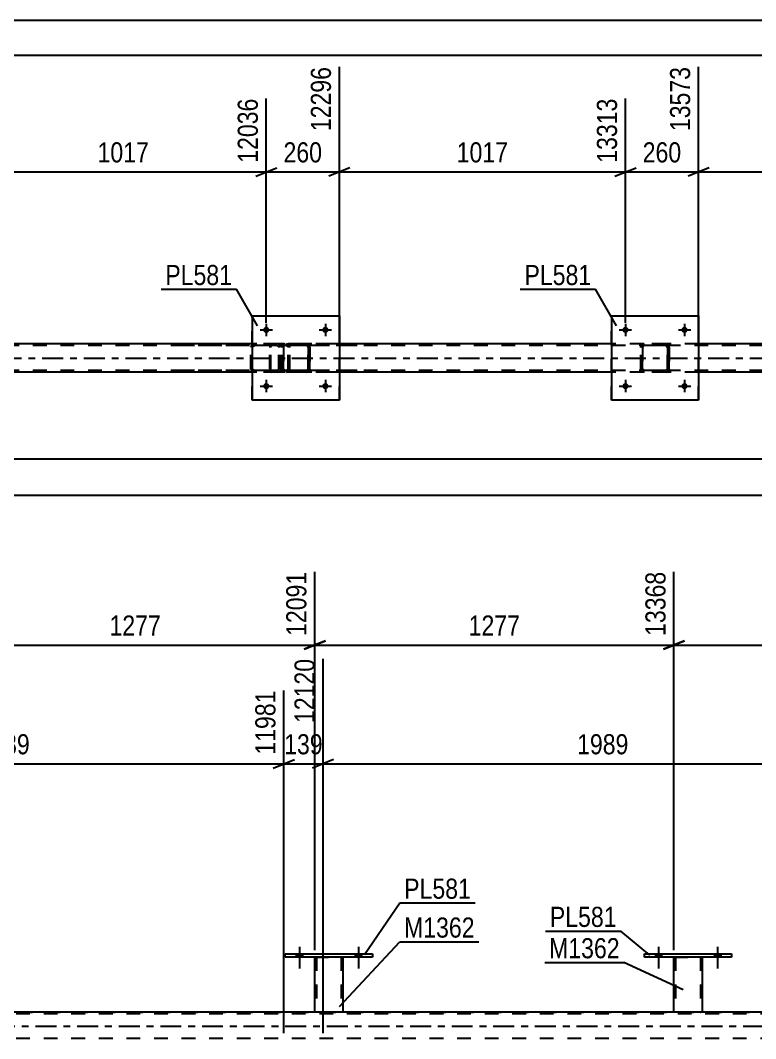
# Model space of a CAD drawing. Header units: millimetres. Extents: x 0 to 841, y 0 to 594.
# Drawn here: x 515.1 to 619.7, y 449.1 to 594 of the extents above; entities that cross this region are included whole.
import ezdxf

# ---------------------------------------------------------------- set-up
doc = ezdxf.new("R2010")
doc.units = ezdxf.units.MM
doc.linetypes.add('DXK_LINE_DOT2', pattern=[3.9198, 1.9599, -1.9599])
doc.linetypes.add('DXK_LINE_DOT3', pattern=[5.9187, 2.979, -0.9799, 0.9799, -0.9799])
doc.styles.add('Arial Narrow', font='ARIALN.TTF', dxfattribs={"height": 0.2})

# ---------------------------------------------------------------- blocks, each defined once
blk = doc.blocks.new('Unknown-247343265-1137')
at = {"color": 5, "linetype": 'Continuous'}
for p, q in [((841, 594), (0, 594)), ((836, 589), (5, 589))]:
    blk.add_line(p, q, dxfattribs=at)
blk = doc.blocks.new('Bolt-247343265-34503 - 2302')
at = {"linetype": 'Continuous'}
for points in [[(550.52, 541.96, -1), (549.64, 541.96, -1)], [(558.92, 541.96, -1), (558.04, 541.96, -1)]]:
    blk.add_hatch(color=1, dxfattribs=at).paths.add_polyline_path(points)
at = {"color": 1, "linetype": 'Continuous'}
for p, q in [((549.2, 541.96), (550.96, 541.96)), ((550.08, 542.84), (550.08, 541.08)), ((557.6, 541.96), (559.36, 541.96)), ((558.48, 542.84), (558.48, 541.08))]:
    blk.add_line(p, q, dxfattribs=at)
blk = doc.blocks.new('Part-247343265-34373 - 2302')
at = {"color": 7, "linetype": 'DXK_LINE_DOT2'}
for p, q in [((551.62, 547.96), (536.63, 547.96)), ((551.62, 547.72), (536.63, 547.72)), ((547.91, 547.65), (547.87, 547.48)), ((547.91, 547.66), (547.91, 547.65)), ((548.15, 547.57), (548.2, 547.65)), ((548.38, 547.96), (548.19, 547.92)), ((548.2, 547.65), (548.29, 547.7)), ((548.29, 547.7), (548.38, 547.72)), ((551.81, 547.92), (551.62, 547.96)), ((551.62, 547.72), (551.72, 547.7)), ((551.72, 547.7), (551.8, 547.65)), ((551.8, 547.65), (551.86, 547.57)), ((552.13, 547.48), (552.09, 547.66)), ((547.87, 544.44), (547.87, 547.48)), ((548.13, 547.48), (548.15, 547.57)), ((548.13, 544.44), (548.13, 547.48)), ((551.86, 547.57), (551.87, 547.48)), ((551.87, 544.44), (551.87, 547.48)), ((552.13, 544.44), (552.13, 547.48)), ((551.62, 544.2), (536.63, 544.2)), ((551.62, 543.96), (536.63, 543.96)), ((547.87, 544.44), (547.91, 544.26)), ((548.15, 544.35), (548.13, 544.44)), ((548.2, 544.27), (548.15, 544.35)), ((548.19, 544), (548.38, 543.96)), ((548.29, 544.22), (548.2, 544.27)), ((548.38, 544.2), (548.29, 544.22)), ((551.72, 544.22), (551.62, 544.2)), ((551.62, 543.96), (551.81, 544)), ((551.8, 544.27), (551.72, 544.22)), ((551.86, 544.35), (551.8, 544.27)), ((551.87, 544.44), (551.86, 544.35)), ((552.09, 544.26), (552.13, 544.44))]:
    blk.add_line(p, q, dxfattribs=at)
for centre, start, end in [((548.36, 547.46), 110.7583, 155.68), ((551.64, 547.46), 24.32, 69.2417), ((548.36, 544.46), 204.32, 249.2417), ((551.64, 544.46), 290.7583, 335.68)]:
    blk.add_arc(centre, 0.496, start, end, dxfattribs=at)
blk = doc.blocks.new('Bolt-247343265-34505 - 2302')
at = {"linetype": 'Continuous'}
for points in [[(601.6, 541.96, -1), (600.72, 541.96, -1)], [(610, 541.96, -1), (609.12, 541.96, -1)]]:
    blk.add_hatch(color=1, dxfattribs=at).paths.add_polyline_path(points)
at = {"color": 1, "linetype": 'Continuous'}
for p, q in [((600.28, 541.96), (602.04, 541.96)), ((601.16, 542.84), (601.16, 541.08)), ((608.68, 541.96), (610.44, 541.96)), ((609.56, 542.84), (609.56, 541.08))]:
    blk.add_line(p, q, dxfattribs=at)
blk = doc.blocks.new('Bolt-247343265-34506 - 2302')
at = {"linetype": 'Continuous'}
for points in [[(601.6, 549.96, -1), (600.72, 549.96, -1)], [(610, 549.96, -1), (609.12, 549.96, -1)]]:
    blk.add_hatch(color=1, dxfattribs=at).paths.add_polyline_path(points)
at = {"color": 1, "linetype": 'Continuous'}
for p, q in [((601.16, 550.84), (601.16, 549.08)), ((609.56, 550.84), (609.56, 549.08)), ((600.28, 549.96), (602.04, 549.96)), ((608.68, 549.96), (610.44, 549.96))]:
    blk.add_line(p, q, dxfattribs=at)
blk = doc.blocks.new('Part-247343265-34382 - 2302')
at = {"color": 7, "linetype": 'DXK_LINE_DOT2'}
for p, q in [((550.6, 547.66), (550.58, 547.48)), ((550.66, 547.82), (550.6, 547.66)), ((550.75, 547.92), (550.66, 547.82)), ((550.73, 547.57), (550.76, 547.65)), ((550.85, 547.96), (550.75, 547.92)), ((550.76, 547.65), (550.8, 547.7)), ((550.8, 547.7), (550.85, 547.72)), ((563.01, 547.96), (550.85, 547.96)), ((563.01, 547.72), (550.85, 547.72)), ((552.13, 547.72), (552.13, 547.96)), ((553.14, 547.92), (552.95, 547.96)), ((552.95, 547.72), (553.04, 547.7)), ((553.04, 547.7), (553.12, 547.65)), ((553.12, 547.65), (553.18, 547.57)), ((553.45, 547.48), (553.41, 547.66)), ((550.58, 544.44), (550.58, 547.48)), ((550.72, 547.48), (550.73, 547.57)), ((550.72, 544.44), (550.72, 547.48)), ((553.18, 547.57), (553.2, 547.48)), ((553.2, 544.44), (553.2, 547.48)), ((553.45, 544.44), (553.45, 547.48)), ((550.58, 544.44), (550.6, 544.26)), ((550.6, 544.26), (550.66, 544.1)), ((550.66, 544.1), (550.75, 544)), ((550.73, 544.35), (550.72, 544.44)), ((550.76, 544.27), (550.73, 544.35)), ((550.75, 544), (550.85, 543.96)), ((550.8, 544.22), (550.76, 544.27)), ((550.85, 544.2), (550.8, 544.22)), ((563.01, 544.2), (550.85, 544.2)), ((563.01, 543.96), (550.85, 543.96)), ((552.13, 543.96), (552.13, 544.2)), ((553.04, 544.22), (552.95, 544.2)), ((552.95, 543.96), (553.14, 544)), ((553.12, 544.27), (553.04, 544.22)), ((553.18, 544.35), (553.12, 544.27)), ((553.2, 544.44), (553.18, 544.35)), ((553.41, 544.26), (553.45, 544.44))]:
    blk.add_line(p, q, dxfattribs=at)
for centre, start, end in [((552.96, 547.47), 23.8494, 68.8059), ((552.96, 544.46), 291.1941, 336.1506)]:
    blk.add_arc(centre, 0.492, start, end, dxfattribs=at)
blk = doc.blocks.new('Part-247343265-34462 - 2302')
at = {"color": 7, "linetype": 'DXK_LINE_DOT2'}
for p, q in [((552.28, 547.48), (552.31, 547.66)), ((552.31, 547.66), (552.28, 547.48)), ((552.53, 547.57), (552.59, 547.65)), ((552.59, 547.65), (552.53, 547.57)), ((552.57, 547.92), (552.76, 547.96)), ((552.76, 547.96), (552.57, 547.92)), ((552.66, 547.7), (552.59, 547.65)), ((552.76, 547.72), (552.66, 547.7)), ((555.8, 547.96), (552.76, 547.96)), ((555.8, 547.72), (552.76, 547.72)), ((555.8, 547.96), (555.98, 547.92)), ((555.98, 547.92), (555.8, 547.96)), ((555.89, 547.7), (555.8, 547.72)), ((555.89, 547.7), (555.97, 547.65)), ((555.97, 547.65), (556.02, 547.57)), ((556.02, 547.57), (555.97, 547.65)), ((556.24, 547.66), (556.28, 547.48)), ((556.28, 547.48), (556.24, 547.66)), ((552.28, 544.44), (552.28, 547.48)), ((552.28, 547.48), (552.28, 547.48)), ((552.28, 544.44), (552.28, 547.48)), ((552.52, 547.48), (552.53, 547.57)), ((552.53, 547.57), (552.52, 547.48)), ((552.52, 544.44), (552.52, 547.48)), ((552.52, 547.48), (552.52, 547.48)), ((552.52, 547.48), (552.52, 544.44)), ((556.02, 547.57), (556.04, 547.48)), ((556.04, 547.48), (556.02, 547.57)), ((556.04, 544.44), (556.04, 547.48)), ((556.04, 547.48), (556.04, 547.48)), ((556.04, 547.48), (556.04, 544.44)), ((556.28, 544.44), (556.28, 547.48)), ((556.28, 547.48), (556.28, 547.48)), ((556.28, 547.48), (556.28, 544.44)), ((552.28, 544.44), (552.28, 544.44)), ((552.31, 544.26), (552.28, 544.44)), ((552.28, 544.44), (552.31, 544.26)), ((552.52, 544.44), (552.52, 544.44)), ((552.53, 544.35), (552.52, 544.44)), ((552.52, 544.44), (552.53, 544.35)), ((552.59, 544.27), (552.53, 544.35)), ((552.53, 544.35), (552.59, 544.27)), ((552.76, 543.96), (552.57, 544)), ((552.57, 544), (552.76, 543.96)), ((552.66, 544.22), (552.59, 544.27)), ((552.76, 544.2), (552.66, 544.22)), ((555.8, 544.2), (552.76, 544.2)), ((555.8, 543.96), (552.76, 543.96)), ((555.89, 544.22), (555.8, 544.2)), ((555.98, 544), (555.8, 543.96)), ((555.8, 543.96), (555.98, 544)), ((555.97, 544.27), (555.89, 544.22)), ((556.02, 544.35), (555.97, 544.27)), ((555.97, 544.27), (556.02, 544.35)), ((556.04, 544.44), (556.02, 544.35)), ((556.02, 544.35), (556.04, 544.44)), ((556.04, 544.44), (556.04, 544.44)), ((556.28, 544.44), (556.24, 544.26)), ((556.24, 544.26), (556.28, 544.44)), ((556.28, 544.44), (556.28, 544.44))]:
    blk.add_line(p, q, dxfattribs=at)
at = {"color": 7, "linetype": 'DXK_LINE_DOT3'}
blk.add_line((554.28, 545.96), (554.28, 545.96), dxfattribs=at)
at = {"color": 7, "linetype": 'DXK_LINE_DOT2'}
for centre, start, end in [((552.76, 547.48), 112.5, 157.5), ((552.76, 547.48), 112.5, 157.5), ((555.8, 547.48), 22.5, 67.5), ((555.8, 547.48), 22.5, 67.5), ((552.76, 544.44), 202.5, 247.5), ((552.76, 544.44), 202.5, 247.5), ((555.8, 544.44), 292.5, 337.5), ((555.8, 544.44), 292.5, 337.5)]:
    blk.add_arc(centre, 0.48, start, end, dxfattribs=at)
blk = doc.blocks.new('Part-247343265-34463 - 2302')
at = {"color": 2, "linetype": 'Continuous'}
for p, q in [((548.08, 551.96), (548.08, 539.96)), ((548.08, 551.96), (560.48, 551.96)), ((560.48, 551.96), (560.48, 539.96)), ((560.48, 539.96), (548.08, 539.96))]:
    blk.add_line(p, q, dxfattribs=at)
at = {"color": 7, "linetype": 'DXK_LINE_DOT2'}
for p, q in [((548.08, 539.96), (548.08, 551.96)), ((560.48, 539.96), (560.48, 551.96))]:
    blk.add_line(p, q, dxfattribs=at)
blk = doc.blocks.new('Part-247343265-34464 - 2302')
at = {"color": 7, "linetype": 'DXK_LINE_DOT2'}
for p, q in [((603.36, 547.48), (603.39, 547.66)), ((603.39, 547.66), (603.36, 547.48)), ((603.62, 547.57), (603.67, 547.65)), ((603.67, 547.65), (603.62, 547.57)), ((603.65, 547.92), (603.84, 547.96)), ((603.84, 547.96), (603.65, 547.92)), ((603.75, 547.7), (603.67, 547.65)), ((603.84, 547.72), (603.75, 547.7)), ((606.88, 547.96), (603.84, 547.96)), ((606.88, 547.72), (603.84, 547.72)), ((606.88, 547.96), (607.06, 547.92)), ((607.06, 547.92), (606.88, 547.96)), ((606.97, 547.7), (606.88, 547.72)), ((606.97, 547.7), (607.05, 547.65)), ((607.05, 547.65), (607.1, 547.57)), ((607.1, 547.57), (607.05, 547.65)), ((607.32, 547.66), (607.36, 547.48)), ((607.36, 547.48), (607.32, 547.66)), ((603.36, 544.44), (603.36, 547.48)), ((603.36, 547.48), (603.36, 547.48)), ((603.36, 544.44), (603.36, 547.48)), ((603.6, 547.48), (603.62, 547.57)), ((603.62, 547.57), (603.6, 547.48)), ((603.6, 544.44), (603.6, 547.48)), ((603.6, 547.48), (603.6, 547.48)), ((603.6, 547.48), (603.6, 544.44)), ((607.1, 547.57), (607.12, 547.48)), ((607.12, 547.48), (607.1, 547.57)), ((607.12, 544.44), (607.12, 547.48)), ((607.12, 547.48), (607.12, 547.48)), ((607.12, 547.48), (607.12, 544.44)), ((607.36, 544.44), (607.36, 547.48)), ((607.36, 547.48), (607.36, 547.48)), ((607.36, 547.48), (607.36, 544.44)), ((603.36, 544.44), (603.36, 544.44)), ((603.39, 544.26), (603.36, 544.44)), ((603.36, 544.44), (603.39, 544.26)), ((603.6, 544.44), (603.6, 544.44)), ((603.62, 544.35), (603.6, 544.44)), ((603.6, 544.44), (603.62, 544.35)), ((603.67, 544.27), (603.62, 544.35)), ((603.62, 544.35), (603.67, 544.27)), ((603.84, 543.96), (603.65, 544)), ((603.65, 544), (603.84, 543.96)), ((603.75, 544.22), (603.67, 544.27)), ((603.84, 544.2), (603.75, 544.22)), ((606.88, 544.2), (603.84, 544.2)), ((606.88, 543.96), (603.84, 543.96)), ((606.97, 544.22), (606.88, 544.2)), ((607.06, 544), (606.88, 543.96)), ((606.88, 543.96), (607.06, 544)), ((607.05, 544.27), (606.97, 544.22)), ((607.1, 544.35), (607.05, 544.27)), ((607.05, 544.27), (607.1, 544.35)), ((607.12, 544.44), (607.1, 544.35)), ((607.1, 544.35), (607.12, 544.44)), ((607.12, 544.44), (607.12, 544.44)), ((607.36, 544.44), (607.32, 544.26)), ((607.32, 544.26), (607.36, 544.44)), ((607.36, 544.44), (607.36, 544.44))]:
    blk.add_line(p, q, dxfattribs=at)
at = {"color": 7, "linetype": 'DXK_LINE_DOT3'}
blk.add_line((605.36, 545.96), (605.36, 545.96), dxfattribs=at)
at = {"color": 7, "linetype": 'DXK_LINE_DOT2'}
for centre, start, end in [((603.84, 547.48), 112.5, 157.5), ((603.84, 547.48), 112.5, 157.5), ((606.88, 547.48), 22.5, 67.5), ((606.88, 547.48), 22.5, 67.5), ((603.84, 544.44), 202.5, 247.5), ((603.84, 544.44), 202.5, 247.5), ((606.88, 544.44), 292.5, 337.5), ((606.88, 544.44), 292.5, 337.5)]:
    blk.add_arc(centre, 0.48, start, end, dxfattribs=at)
blk = doc.blocks.new('Part-247343265-34465 - 2302')
at = {"color": 2, "linetype": 'Continuous'}
for p, q in [((599.16, 551.96), (599.16, 539.96)), ((599.16, 551.96), (611.56, 551.96)), ((611.56, 551.96), (611.56, 539.96)), ((611.56, 539.96), (599.16, 539.96))]:
    blk.add_line(p, q, dxfattribs=at)
at = {"color": 7, "linetype": 'DXK_LINE_DOT2'}
for p, q in [((599.16, 539.96), (599.16, 551.96)), ((611.56, 539.96), (611.56, 551.96))]:
    blk.add_line(p, q, dxfattribs=at)
blk = doc.blocks.new('Part-247343265-34483 - 2302')
at = {"color": 7, "linetype": 'DXK_LINE_DOT2'}
for p, q in [((789.32, 547.72), (127.58, 547.72)), ((560.48, 547.96), (548.08, 547.96)), ((611.56, 547.96), (599.16, 547.96)), ((789.32, 544.2), (127.58, 544.2)), ((560.48, 543.96), (548.08, 543.96)), ((611.56, 543.96), (599.16, 543.96))]:
    blk.add_line(p, q, dxfattribs=at)
at = {"color": 2, "linetype": 'Continuous'}
for p, q in [((548.08, 547.96), (509.4, 547.96)), ((599.16, 547.96), (560.48, 547.96)), ((650.24, 547.96), (611.56, 547.96)), ((548.08, 543.96), (509.4, 543.96)), ((599.16, 543.96), (560.48, 543.96)), ((650.24, 543.96), (611.56, 543.96))]:
    blk.add_line(p, q, dxfattribs=at)
at = {"color": 7, "linetype": 'DXK_LINE_DOT3'}
blk.add_line((127.58, 545.96), (789.32, 545.96), dxfattribs=at)
blk = doc.blocks.new('Bolt-247343265-34504 - 2302')
at = {"linetype": 'Continuous'}
for points in [[(550.52, 549.96, -1), (549.64, 549.96, -1)], [(558.92, 549.96, -1), (558.04, 549.96, -1)]]:
    blk.add_hatch(color=1, dxfattribs=at).paths.add_polyline_path(points)
at = {"color": 1, "linetype": 'Continuous'}
for p, q in [((550.08, 550.84), (550.08, 549.08)), ((558.48, 550.84), (558.48, 549.08)), ((549.2, 549.96), (550.96, 549.96)), ((557.6, 549.96), (559.36, 549.96))]:
    blk.add_line(p, q, dxfattribs=at)
blk = doc.blocks.new('Part-247343265-35593 - 2635')
at = {"color": 2, "linetype": 'Continuous'}
for p, q in [((556.98, 452.89), (556.98, 460.73)), ((560.98, 460.73), (560.98, 452.89)), ((560.94, 452.89), (556.98, 452.89)), ((560.98, 452.89), (560.94, 452.89))]:
    blk.add_line(p, q, dxfattribs=at)
at = {"color": 7, "linetype": 'DXK_LINE_DOT2'}
for p, q in [((556.98, 460.73), (560.98, 460.73)), ((556.98, 460.73), (556.98, 460.73)), ((556.98, 460.73), (556.98, 460.73)), ((557.22, 460.73), (557.22, 452.89)), ((560.74, 460.73), (560.74, 452.89)), ((560.98, 460.73), (560.98, 460.73)), ((560.98, 460.73), (560.98, 460.73)), ((560.72, 452.89), (560.74, 452.89))]:
    blk.add_line(p, q, dxfattribs=at)
blk = doc.blocks.new('Bolt-247343265-35634 - 2635')
at = {"linetype": 'Continuous'}
for points in [[(554.34, 460.73), (555.22, 460.73), (555.22, 461.21), (554.34, 461.21)], [(562.74, 460.73), (563.62, 460.73), (563.62, 461.21), (562.74, 461.21)]]:
    blk.add_hatch(color=1, dxfattribs=at).paths.add_polyline_path(points)
at = {"color": 1, "linetype": 'Continuous'}
for p, q in [((554.78, 462.21), (554.78, 459.09)), ((563.18, 462.21), (563.18, 459.09)), ((554.34, 461.21), (554.34, 460.73)), ((555.22, 461.21), (555.22, 460.73)), ((562.74, 461.21), (562.74, 460.73)), ((563.62, 461.21), (563.62, 460.73))]:
    blk.add_line(p, q, dxfattribs=at)
blk = doc.blocks.new('Part-247343265-35614 - 2635')
at = {"color": 7, "linetype": 'DXK_LINE_DOT2'}
for p, q in [((779.1, 452.65), (73.36, 452.65)), ((150.33, 452.89), (779.1, 452.89)), ((560.98, 452.89), (556.98, 452.89)), ((612.06, 452.89), (608.06, 452.89)), ((779.1, 449.13), (73.36, 449.13))]:
    blk.add_line(p, q, dxfattribs=at)
at = {"color": 2, "linetype": 'Continuous'}
for p, q in [((556.98, 452.89), (509.9, 452.89)), ((608.06, 452.89), (560.98, 452.89)), ((659.14, 452.89), (612.06, 452.89))]:
    blk.add_line(p, q, dxfattribs=at)
at = {"color": 7, "linetype": 'DXK_LINE_DOT3'}
blk.add_line((73.36, 450.89), (779.1, 450.89), dxfattribs=at)
blk = doc.blocks.new('Part-247343265-35594 - 2635')
at = {"color": 2, "linetype": 'Continuous'}
for p, q in [((552.78, 460.73), (552.78, 461.21)), ((552.78, 461.21), (565.18, 461.21)), ((565.18, 460.73), (552.78, 460.73)), ((565.18, 461.21), (565.18, 460.73))]:
    blk.add_line(p, q, dxfattribs=at)
blk = doc.blocks.new('Part-247343265-35595 - 2635')
at = {"color": 2, "linetype": 'Continuous'}
for p, q in [((608.06, 452.89), (608.06, 460.73)), ((612.06, 460.73), (612.06, 452.89)), ((612.02, 452.89), (608.06, 452.89)), ((612.06, 452.89), (612.02, 452.89))]:
    blk.add_line(p, q, dxfattribs=at)
at = {"color": 7, "linetype": 'DXK_LINE_DOT2'}
for p, q in [((608.06, 460.73), (612.06, 460.73)), ((608.06, 460.73), (608.06, 460.73)), ((608.06, 460.73), (608.06, 460.73)), ((608.3, 460.73), (608.3, 452.89)), ((611.82, 460.73), (611.82, 452.89)), ((612.06, 460.73), (612.06, 460.73)), ((612.06, 460.73), (612.06, 460.73)), ((611.8, 452.89), (611.82, 452.89))]:
    blk.add_line(p, q, dxfattribs=at)
blk = doc.blocks.new('Part-247343265-35596 - 2635')
at = {"color": 2, "linetype": 'Continuous'}
for p, q in [((603.86, 460.73), (603.86, 461.21)), ((603.86, 461.21), (616.26, 461.21)), ((616.26, 460.73), (603.86, 460.73)), ((616.26, 461.21), (616.26, 460.73))]:
    blk.add_line(p, q, dxfattribs=at)
blk = doc.blocks.new('Bolt-247343265-35635 - 2635')
at = {"linetype": 'Continuous'}
for points in [[(554.34, 460.73), (555.22, 460.73), (555.22, 461.21), (554.34, 461.21)], [(562.74, 460.73), (563.62, 460.73), (563.62, 461.21), (562.74, 461.21)]]:
    blk.add_hatch(color=1, dxfattribs=at).paths.add_polyline_path(points)
at = {"color": 1, "linetype": 'Continuous'}
for p, q in [((554.78, 462.21), (554.78, 459.09)), ((563.18, 462.21), (563.18, 459.09)), ((554.34, 461.21), (554.34, 460.73)), ((555.22, 461.21), (555.22, 460.73)), ((562.74, 461.21), (562.74, 460.73)), ((563.62, 461.21), (563.62, 460.73))]:
    blk.add_line(p, q, dxfattribs=at)
blk = doc.blocks.new('Bolt-247343265-35636 - 2635')
at = {"linetype": 'Continuous'}
for points in [[(605.42, 460.73), (606.3, 460.73), (606.3, 461.21), (605.42, 461.21)], [(613.82, 460.73), (614.7, 460.73), (614.7, 461.21), (613.82, 461.21)]]:
    blk.add_hatch(color=1, dxfattribs=at).paths.add_polyline_path(points)
at = {"color": 1, "linetype": 'Continuous'}
for p, q in [((605.86, 462.21), (605.86, 459.09)), ((614.26, 462.21), (614.26, 459.09)), ((605.42, 461.21), (605.42, 460.73)), ((606.3, 461.21), (606.3, 460.73)), ((613.82, 461.21), (613.82, 460.73)), ((614.7, 461.21), (614.7, 460.73))]:
    blk.add_line(p, q, dxfattribs=at)
blk = doc.blocks.new('Bolt-247343265-35637 - 2635')
at = {"linetype": 'Continuous'}
for points in [[(605.42, 460.73), (606.3, 460.73), (606.3, 461.21), (605.42, 461.21)], [(613.82, 460.73), (614.7, 460.73), (614.7, 461.21), (613.82, 461.21)]]:
    blk.add_hatch(color=1, dxfattribs=at).paths.add_polyline_path(points)
at = {"color": 1, "linetype": 'Continuous'}
for p, q in [((605.86, 462.21), (605.86, 459.09)), ((614.26, 462.21), (614.26, 459.09)), ((605.42, 461.21), (605.42, 460.73)), ((606.3, 461.21), (606.3, 460.73)), ((613.82, 461.21), (613.82, 460.73)), ((614.7, 461.21), (614.7, 460.73))]:
    blk.add_line(p, q, dxfattribs=at)
blk = doc.blocks.new('StraightDimension-247343265-45033 - 2302')
at = {"color": 7, "linetype": 'Continuous'}
for p, q in [((560.48, 548.96), (560.48, 587.38)), ((601.16, 550.96), (601.16, 582.88)), ((561.98, 573.04), (558.98, 571.84)), ((560.48, 572.44), (601.16, 572.44)), ((599.66, 571.84), (602.66, 573.04))]:
    blk.add_line(p, q, dxfattribs=at)
at = {"color": 0}
blk.add_wipeout([(585.07, 573.19), (585.07, 577.39), (576.56, 577.39), (576.56, 573.19)], dxfattribs=at)
at = {"color": 3, "style": 'Arial Narrow'}
blk.add_text('1017', height=2.863, dxfattribs=at).set_placement((577.16, 573.79))
at = {"color": 0, "linetype": 'Continuous'}
blk.add_wipeout([(600.56, 583.48), (596.36, 583.48), (596.36, 573.14), (600.56, 573.14)], dxfattribs=at)
at = {"color": 3, "linetype": 'Continuous', "style": 'Arial Narrow'}
blk.add_text('13313', height=2.863, rotation=90.0002, dxfattribs=at).set_placement((599.96, 573.74))
blk = doc.blocks.new('StraightDimension-247343265-45032 - 2302')
at = {"color": 7, "linetype": 'Continuous'}
for p, q in [((611.56, 548.96), (611.56, 587.38)), ((601.16, 550.96), (601.16, 582.88)), ((599.66, 571.84), (602.66, 573.04)), ((601.16, 572.44), (611.56, 572.44)), ((613.06, 573.04), (610.06, 571.84))]:
    blk.add_line(p, q, dxfattribs=at)
at = {"color": 0}
blk.add_wipeout([(609.7, 573.19), (609.7, 577.39), (603.01, 577.39), (603.01, 573.19)], dxfattribs=at)
at = {"color": 3, "style": 'Arial Narrow'}
blk.add_text('260', height=2.863, dxfattribs=at).set_placement((603.61, 573.79))
at = {"color": 0, "linetype": 'Continuous'}
blk.add_wipeout([(610.96, 587.98), (606.76, 587.98), (606.76, 577.64), (610.96, 577.64)], dxfattribs=at)
at = {"color": 3, "linetype": 'Continuous', "style": 'Arial Narrow'}
blk.add_text('13573', height=2.863, rotation=90.0002, dxfattribs=at).set_placement((610.36, 578.24))
blk = doc.blocks.new('StraightDimension-247343265-36784 - 2302')
at = {"color": 7, "linetype": 'Continuous'}
blk.add_line((118.32, 526.46), (789.96, 526.46), dxfattribs=at)
blk = doc.blocks.new('StraightDimension-247343265-36829 - 2302')
at = {"color": 7, "linetype": 'Continuous'}
blk.add_line((118.96, 531.64), (789.32, 531.64), dxfattribs=at)
blk = doc.blocks.new('StraightDimension-247343265-45031 - 2302')
at = {"color": 7, "linetype": 'Continuous'}
for p, q in [((611.56, 548.96), (611.56, 587.38)), ((652.24, 550.96), (652.24, 582.88)), ((613.06, 573.04), (610.06, 571.84)), ((611.56, 572.44), (652.24, 572.44)), ((650.74, 571.84), (653.74, 573.04))]:
    blk.add_line(p, q, dxfattribs=at)
at = {"color": 0}
blk.add_wipeout([(636.15, 573.19), (636.15, 577.39), (627.64, 577.39), (627.64, 573.19)], dxfattribs=at)
at = {"color": 3, "style": 'Arial Narrow'}
blk.add_text('1017', height=2.863, dxfattribs=at).set_placement((628.24, 573.79))
at = {"color": 0, "linetype": 'Continuous'}
blk.add_wipeout([(651.64, 583.48), (647.44, 583.48), (647.44, 573.14), (651.64, 573.14)], dxfattribs=at)
at = {"color": 3, "linetype": 'Continuous', "style": 'Arial Narrow'}
blk.add_text('14590', height=2.863, rotation=90.0002, dxfattribs=at).set_placement((651.04, 573.74))
blk = doc.blocks.new('StraightDimension-247343265-45034 - 2302')
at = {"color": 7, "linetype": 'Continuous'}
for p, q in [((560.48, 548.96), (560.48, 587.38)), ((550.08, 550.96), (550.08, 582.88)), ((548.58, 571.84), (551.58, 573.04)), ((550.08, 572.44), (560.48, 572.44)), ((561.98, 573.04), (558.98, 571.84))]:
    blk.add_line(p, q, dxfattribs=at)
at = {"color": 0}
blk.add_wipeout([(558.62, 573.19), (558.62, 577.39), (551.93, 577.39), (551.93, 573.19)], dxfattribs=at)
at = {"color": 3, "style": 'Arial Narrow'}
blk.add_text('260', height=2.863, dxfattribs=at).set_placement((552.53, 573.79))
at = {"color": 0, "linetype": 'Continuous'}
blk.add_wipeout([(559.88, 587.98), (555.68, 587.98), (555.68, 577.64), (559.88, 577.64)], dxfattribs=at)
at = {"color": 3, "linetype": 'Continuous', "style": 'Arial Narrow'}
blk.add_text('12296', height=2.863, rotation=90.0002, dxfattribs=at).set_placement((559.28, 578.24))
blk = doc.blocks.new('StraightDimension-247343265-45035 - 2302')
at = {"color": 7, "linetype": 'Continuous'}
for p, q in [((509.4, 548.96), (509.4, 587.38)), ((550.08, 550.96), (550.08, 582.88)), ((510.9, 573.04), (507.9, 571.84)), ((509.4, 572.44), (550.08, 572.44)), ((548.58, 571.84), (551.58, 573.04))]:
    blk.add_line(p, q, dxfattribs=at)
at = {"color": 0}
blk.add_wipeout([(533.99, 573.19), (533.99, 577.39), (525.48, 577.39), (525.48, 573.19)], dxfattribs=at)
at = {"color": 3, "style": 'Arial Narrow'}
blk.add_text('1017', height=2.863, dxfattribs=at).set_placement((526.08, 573.79))
at = {"color": 0, "linetype": 'Continuous'}
blk.add_wipeout([(549.48, 583.48), (545.28, 583.48), (545.28, 573.14), (549.48, 573.14)], dxfattribs=at)
at = {"color": 3, "linetype": 'Continuous', "style": 'Arial Narrow'}
blk.add_text('12036', height=2.863, rotation=90.0002, dxfattribs=at).set_placement((548.88, 573.74))
blk = doc.blocks.new('StraightDimension-247343265-46251 - 2635')
at = {"color": 7, "linetype": 'Continuous'}
for p, q in [((558.15, 449.89), (558.15, 503.17)), ((552.58, 449.89), (552.58, 498.67)), ((551.08, 487.63), (554.08, 488.83)), ((552.58, 488.23), (558.15, 488.23)), ((559.65, 488.83), (556.65, 487.63))]:
    blk.add_line(p, q, dxfattribs=at)
at = {"color": 0}
blk.add_wipeout([(558.71, 488.98), (558.71, 493.18), (552.02, 493.18), (552.02, 488.98)], dxfattribs=at)
at = {"color": 3, "style": 'Arial Narrow'}
blk.add_text('139', height=2.863, dxfattribs=at).set_placement((552.62, 489.58))
at = {"color": 0, "linetype": 'Continuous'}
blk.add_wipeout([(557.55, 503.77), (553.35, 503.77), (553.35, 493.43), (557.55, 493.43)], dxfattribs=at)
at = {"color": 3, "linetype": 'Continuous', "style": 'Arial Narrow'}
blk.add_text('12120', height=2.863, rotation=90.0002, dxfattribs=at).set_placement((556.95, 494.03))
blk = doc.blocks.new('StraightDimension-247343265-46077 - 2635')
at = {"color": 7, "linetype": 'Continuous'}
for p, q in [((505.9, 461.73), (505.9, 515.56)), ((556.98, 461.73), (556.98, 515.56)), ((507.4, 505.72), (504.4, 504.52)), ((555.48, 504.52), (558.48, 505.72)), ((505.9, 505.12), (556.98, 505.12))]:
    blk.add_line(p, q, dxfattribs=at)
at = {"color": 0}
blk.add_wipeout([(535.7, 505.87), (535.7, 510.07), (527.18, 510.07), (527.18, 505.87)], dxfattribs=at)
at = {"color": 3, "style": 'Arial Narrow'}
blk.add_text('1277', height=2.863, dxfattribs=at).set_placement((527.78, 506.47))
at = {"color": 0, "linetype": 'Continuous'}
blk.add_wipeout([(556.38, 516.16), (552.18, 516.16), (552.18, 505.82), (556.38, 505.82)], dxfattribs=at)
at = {"color": 3, "linetype": 'Continuous', "style": 'Arial Narrow'}
blk.add_text('12091', height=2.863, rotation=90.0002, dxfattribs=at).set_placement((555.78, 506.42))
blk = doc.blocks.new('StraightDimension-247343265-46075 - 2635')
at = {"color": 7, "linetype": 'Continuous'}
for p, q in [((608.06, 461.73), (608.06, 515.56)), ((659.14, 461.73), (659.14, 515.56)), ((609.56, 505.72), (606.56, 504.52)), ((657.64, 504.52), (660.64, 505.72)), ((608.06, 505.12), (659.14, 505.12))]:
    blk.add_line(p, q, dxfattribs=at)
at = {"color": 0}
blk.add_wipeout([(637.86, 505.87), (637.86, 510.07), (629.35, 510.07), (629.35, 505.87)], dxfattribs=at)
at = {"color": 3, "style": 'Arial Narrow'}
blk.add_text('1277', height=2.863, dxfattribs=at).set_placement((629.95, 506.47))
at = {"color": 0, "linetype": 'Continuous'}
blk.add_wipeout([(658.54, 516.16), (654.34, 516.16), (654.34, 505.82), (658.54, 505.82)], dxfattribs=at)
at = {"color": 3, "linetype": 'Continuous', "style": 'Arial Narrow'}
blk.add_text('14645', height=2.863, rotation=90.0002, dxfattribs=at).set_placement((657.94, 506.42))
blk = doc.blocks.new('StraightDimension-247343265-46076 - 2635')
at = {"color": 7, "linetype": 'Continuous'}
for p, q in [((556.98, 461.73), (556.98, 515.56)), ((608.06, 461.73), (608.06, 515.56)), ((558.48, 505.72), (555.48, 504.52)), ((606.56, 504.52), (609.56, 505.72)), ((556.98, 505.12), (608.06, 505.12))]:
    blk.add_line(p, q, dxfattribs=at)
at = {"color": 0}
blk.add_wipeout([(586.78, 505.87), (586.78, 510.07), (578.26, 510.07), (578.26, 505.87)], dxfattribs=at)
at = {"color": 3, "style": 'Arial Narrow'}
blk.add_text('1277', height=2.863, dxfattribs=at).set_placement((578.86, 506.47))
at = {"color": 0, "linetype": 'Continuous'}
blk.add_wipeout([(607.46, 516.16), (603.26, 516.16), (603.26, 505.82), (607.46, 505.82)], dxfattribs=at)
at = {"color": 3, "linetype": 'Continuous', "style": 'Arial Narrow'}
blk.add_text('13368', height=2.863, rotation=90.0002, dxfattribs=at).set_placement((606.86, 506.42))
blk = doc.blocks.new('StraightDimension-247343265-46250 - 2635')
at = {"color": 7, "linetype": 'Continuous'}
for p, q in [((558.15, 449.89), (558.15, 503.17)), ((637.71, 449.89), (637.71, 498.67)), ((559.65, 488.83), (556.65, 487.63)), ((558.15, 488.23), (637.71, 488.23)), ((636.21, 487.63), (639.21, 488.83))]:
    blk.add_line(p, q, dxfattribs=at)
at = {"color": 0}
blk.add_wipeout([(602.19, 488.98), (602.19, 493.18), (593.68, 493.18), (593.68, 488.98)], dxfattribs=at)
at = {"color": 3, "style": 'Arial Narrow'}
blk.add_text('1989', height=2.863, dxfattribs=at).set_placement((594.28, 489.58))
at = {"color": 0, "linetype": 'Continuous'}
blk.add_wipeout([(637.11, 499.27), (632.91, 499.27), (632.91, 488.93), (637.11, 488.93)], dxfattribs=at)
at = {"color": 3, "linetype": 'Continuous', "style": 'Arial Narrow'}
blk.add_text('14109', height=2.863, rotation=90.0002, dxfattribs=at).set_placement((636.51, 489.53))
blk = doc.blocks.new('StraightDimension-247343265-46252 - 2635')
at = {"color": 7, "linetype": 'Continuous'}
for p, q in [((473.02, 449.89), (473.02, 501.35)), ((552.58, 449.89), (552.58, 498.67)), ((474.52, 488.83), (471.52, 487.63)), ((473.02, 488.23), (552.58, 488.23)), ((551.08, 487.63), (554.08, 488.83))]:
    blk.add_line(p, q, dxfattribs=at)
at = {"color": 0}
blk.add_wipeout([(517.05, 488.98), (517.05, 493.18), (508.54, 493.18), (508.54, 488.98)], dxfattribs=at)
at = {"color": 3, "style": 'Arial Narrow'}
blk.add_text('1989', height=2.863, dxfattribs=at).set_placement((509.14, 489.58))
at = {"color": 0, "linetype": 'Continuous'}
blk.add_wipeout([(551.98, 499.27), (547.78, 499.27), (547.78, 488.93), (551.98, 488.93)], dxfattribs=at)
at = {"color": 3, "linetype": 'Continuous', "style": 'Arial Narrow'}
blk.add_text('11981', height=2.863, rotation=90.0002, dxfattribs=at).set_placement((551.38, 489.53))
blk = doc.blocks.new('Mark-247343265-45781 - 2302')
at = {"color": 0}
blk.add_wipeout([(545.22, 556.34), (545.22, 559.34), (535.72, 559.34), (535.72, 556.34)], dxfattribs=at)
blk.add_wipeout([(545.22, 556.34), (545.22, 559.34), (535.72, 559.34), (535.72, 556.34)], dxfattribs=at)
at = {"color": 30, "linetype": 'Continuous'}
for p in [(535.12, 555.74), (548.82, 550.54)]:
    blk.add_line(p, (545.82, 555.74), dxfattribs=at)
at = {"color": 3, "style": 'Arial Narrow'}
blk.add_text('PL581', height=2.863, dxfattribs=at).set_placement((535.72, 556.34))
blk = doc.blocks.new('Mark-247343265-45784 - 2302')
at = {"color": 0}
blk.add_wipeout([(596.3, 556.34), (596.3, 559.34), (586.8, 559.34), (586.8, 556.34)], dxfattribs=at)
blk.add_wipeout([(596.3, 556.34), (596.3, 559.34), (586.8, 559.34), (586.8, 556.34)], dxfattribs=at)
at = {"color": 30, "linetype": 'Continuous'}
for p in [(586.2, 555.74), (599.9, 550.54)]:
    blk.add_line(p, (596.9, 555.74), dxfattribs=at)
at = {"color": 3, "style": 'Arial Narrow'}
blk.add_text('PL581', height=2.863, dxfattribs=at).set_placement((586.8, 556.34))
blk = doc.blocks.new('Mark-247343265-46716 - 2635')
at = {"color": 0}
blk.add_wipeout([(599.92, 465.02), (599.92, 468.02), (590.41, 468.02), (590.41, 465.02)], dxfattribs=at)
blk.add_wipeout([(599.92, 465.02), (599.92, 468.02), (590.41, 468.02), (590.41, 465.02)], dxfattribs=at)
at = {"color": 30, "linetype": 'Continuous'}
for p in [(589.81, 464.42), (604.64, 461)]:
    blk.add_line(p, (600.52, 464.42), dxfattribs=at)
at = {"color": 3, "style": 'Arial Narrow'}
blk.add_text('PL581', height=2.863, dxfattribs=at).set_placement((590.41, 465.02))
blk = doc.blocks.new('Mark-247343265-46707 - 2635')
at = {"color": 0}
blk.add_wipeout([(579.72, 463.5), (579.72, 466.5), (569.67, 466.5), (569.67, 463.5)], dxfattribs=at)
blk.add_wipeout([(579.72, 463.5), (579.72, 466.5), (569.67, 466.5), (569.67, 463.5)], dxfattribs=at)
at = {"color": 30, "linetype": 'Continuous'}
for p, q in [((560.51, 453.7), (569.07, 462.9)), ((569.07, 462.9), (580.32, 462.9))]:
    blk.add_line(p, q, dxfattribs=at)
at = {"color": 3, "style": 'Arial Narrow'}
blk.add_text('M1362', height=2.863, dxfattribs=at).set_placement((569.67, 463.5))
blk = doc.blocks.new('Mark-247343265-46710 - 2635')
at = {"color": 0}
blk.add_wipeout([(579.2, 469.03), (579.2, 472.03), (569.69, 472.03), (569.69, 469.03)], dxfattribs=at)
blk.add_wipeout([(579.2, 469.03), (579.2, 472.03), (569.69, 472.03), (569.69, 469.03)], dxfattribs=at)
at = {"color": 30, "linetype": 'Continuous'}
for p, q in [((564.07, 461.08), (569.09, 468.43)), ((569.09, 468.43), (579.8, 468.43))]:
    blk.add_line(p, q, dxfattribs=at)
at = {"color": 3, "style": 'Arial Narrow'}
blk.add_text('PL581', height=2.863, dxfattribs=at).set_placement((569.69, 469.03))
blk = doc.blocks.new('Mark-247343265-46713 - 2635')
at = {"color": 0}
blk.add_wipeout([(600.35, 460.56), (600.35, 463.56), (590.3, 463.56), (590.3, 460.56)], dxfattribs=at)
blk.add_wipeout([(600.35, 460.56), (600.35, 463.56), (590.3, 463.56), (590.3, 460.56)], dxfattribs=at)
at = {"color": 30, "linetype": 'Continuous'}
for p in [(589.7, 459.96), (609.35, 456.07)]:
    blk.add_line(p, (600.95, 459.96), dxfattribs=at)
at = {"color": 3, "style": 'Arial Narrow'}
blk.add_text('M1362', height=2.863, dxfattribs=at).set_placement((590.3, 460.56))

msp = doc.modelspace()

# ---------------------------------------------------------------- block references
for name in ['Unknown-247343265-1137', 'Part-247343265-34463 - 2302', 'Bolt-247343265-34504 - 2302', 'Part-247343265-34465 - 2302', 'Bolt-247343265-34506 - 2302', 'Part-247343265-34483 - 2302', 'Part-247343265-34373 - 2302', 'Part-247343265-34382 - 2302', 'Part-247343265-34462 - 2302', 'Part-247343265-34464 - 2302', 'Bolt-247343265-34503 - 2302', 'Bolt-247343265-34505 - 2302', 'Bolt-247343265-35634 - 2635', 'Bolt-247343265-35635 - 2635', 'Bolt-247343265-35636 - 2635', 'Bolt-247343265-35637 - 2635', 'Part-247343265-35594 - 2635', 'Part-247343265-35593 - 2635', 'Part-247343265-35596 - 2635', 'Part-247343265-35595 - 2635', 'Part-247343265-35614 - 2635']:
    msp.add_blockref(name, (0, 0))

# ---------------------------------------------------------------- next in the draw order: block references
for name in ['StraightDimension-247343265-45033 - 2302', 'StraightDimension-247343265-36784 - 2302', 'StraightDimension-247343265-46075 - 2635', 'StraightDimension-247343265-46251 - 2635']:
    msp.add_blockref(name, (0, 0))

# ---------------------------------------------------------------- next in the draw order: block references
for name in ['StraightDimension-247343265-45034 - 2302', 'StraightDimension-247343265-45032 - 2302', 'StraightDimension-247343265-36829 - 2302', 'StraightDimension-247343265-46077 - 2635']:
    msp.add_blockref(name, (0, 0))

# ---------------------------------------------------------------- next in the draw order: block references
for name in ['StraightDimension-247343265-45035 - 2302', 'StraightDimension-247343265-45031 - 2302', 'Mark-247343265-45784 - 2302', 'StraightDimension-247343265-46076 - 2635', 'StraightDimension-247343265-46252 - 2635']:
    msp.add_blockref(name, (0, 0))

# ---------------------------------------------------------------- next in the draw order: block references
for name in ['Mark-247343265-45781 - 2302', 'StraightDimension-247343265-46250 - 2635']:
    msp.add_blockref(name, (0, 0))

# ---------------------------------------------------------------- next in the draw order: block references
for name in ['Mark-247343265-46716 - 2635', 'Mark-247343265-46707 - 2635']:
    msp.add_blockref(name, (0, 0))

# ---------------------------------------------------------------- next in the draw order: block references
for name in ['Mark-247343265-46710 - 2635', 'Mark-247343265-46713 - 2635']:
    msp.add_blockref(name, (0, 0))

doc.saveas('drawing.dxf')
